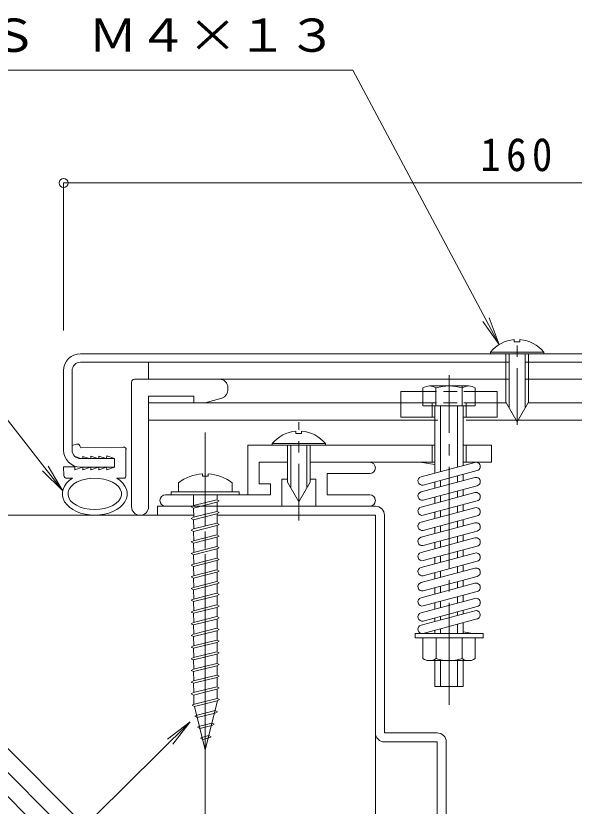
# Model space of a CAD drawing. Units: millimetres, scale not verified. Extents: x -286 to 287, y -271 to 135.
# Drawn here: x -88.4 to 10.1, y -18.4 to 121 of the extents above; entities that cross this region are included whole.
import ezdxf
from ezdxf.enums import TextEntityAlignment as Align

# ---------------------------------------------------------------- set-up
doc = ezdxf.new("R2010")
doc.units = ezdxf.units.MM
doc.header["$LTSCALE"] = 2
doc.header["$PDMODE"] = 32
doc.header["$PDSIZE"] = 1.6
for name, pattern in [('CHAIN1', [8, 5, -1, 1, -1]), ('CHAIN2', [12, 9, -1, 1, -1]), ('DASHED1', [1.8, 1.2, -0.6])]:
    doc.linetypes.add(name, pattern=pattern)
for name, color, linetype, lineweight in [('D-0', 3, 'Continuous', 9), ('D-1', 2, 'Continuous', 9), ('D-2', 4, 'Continuous', 9), ('D-3', 4, 'Continuous', 9), ('D-4', 7, 'Continuous', 9), ('D-5', 7, 'Continuous', 9)]:
    doc.layers.add(name, color=color, linetype=linetype, lineweight=lineweight)
doc.styles.add('ＭＳ ゴシック', font='')
doc.styles.get('ＭＳ ゴシック').set_extended_font_data('MS Gothic')

msp = doc.modelspace()

# ---------------------------------------------------------------- linework, layer by layer
at = {"layer": 'D-0'}
for p, q in [((77, 61.395), (-77, 61.395)), ((-77, 59.895), (-1.4, 59.895)), ((77, 59.895), (1.4, 59.895)), ((-80, 44.395), (-80, 58.395)), ((-78.5, 44.395), (-78.5, 58.395)), ((-77, 42.895), (-71, 42.895)), ((-71, 41.395), (-71, 42.895)), ((-77, 41.395), (-71, 41.395))]:
    msp.add_line(p, q, dxfattribs=at)
at = {"layer": 'D-0', "color": 4, "linetype": 'CHAIN2'}
msp.add_line((-55, -15.974), (-55, 47.496), dxfattribs=at)
at = {"layer": 'D-0', "color": 4}
for p, q in [((-55.496, 40.179), (-55.496, 39.777)), ((-54.504, 39.777), (-55.496, 39.777)), ((-54.504, 40.179), (-54.504, 39.777)), ((-59.75, 38.632), (-59.75, 36.995)), ((-50.25, 38.632), (-50.25, 36.995)), ((-61, 36.495), (-61, 36.995)), ((-61, 36.995), (-49, 36.995))]:
    msp.add_line(p, q, dxfattribs=at)
at = {"layer": 'D-0', "color": 2}
for p, q in [((-62, 36.495), (-57.55, 36.495)), ((-57.55, 36.495), (-62, 36.495)), ((-47, 36.495), (-52.45, 36.495)), ((-18, 12.045), (-6, 12.045)), ((-7.4, 11.245), (-6, 11.245)), ((-6, 11.245), (-6, 12.045))]:
    msp.add_line(p, q, dxfattribs=at)
at = {"layer": 'D-0', "color": 4}
msp.add_lwpolyline([(-61, 36.495), (-49, 36.495), (-49, 36.995)], dxfattribs=at)
at = {"layer": 'D-0', "color": 2}
msp.add_lwpolyline([(-16.6, 11.245), (-18, 11.245), (-18, 12.045)], dxfattribs=at)
at = {"layer": 'D-0'}
for centre, radius, start, end in [((-77, 58.395), 3, 90, 180), ((-77, 58.395), 1.5, 90, 180), ((-77, 44.395), 3, 180, 270), ((-77, 44.395), 1.5, 180, 270)]:
    msp.add_arc(centre, radius, start, end, dxfattribs=at)
at = {"layer": 'D-0', "color": 4}
for start, end in [(93.55199, 126.4236), (53.5764, 86.44801)]:
    msp.add_arc((-55, 32.195), 8, start, end, dxfattribs=at)
at = {"layer": 'D-1', "linetype": 'CHAIN1'}
for p, q in [((0, 48.831), (0, 64.747)), ((-38.5, 31.95), (-38.5, 49.316)), ((-55, 42.007), (-55, -13.072)), ((-55, 41.042), (-55, -4.925))]:
    msp.add_line(p, q, dxfattribs=at)
at = {"layer": 'D-1'}
for p, q in [((-0.5, 63.874), (-0.5, 63.474)), ((0.5, 63.474), (-0.5, 63.474)), ((0.5, 63.874), (0.5, 63.474)), ((-4.7, 61.683), (-4.7, 61.395)), ((4.7, 61.683), (-4.7, 61.683)), ((4.7, 61.395), (-4.7, 61.395)), ((-2, 61.395), (-2, 52.859)), ((-1.4, 61.395), (-1.4, 51.82)), ((1.4, 61.395), (1.4, 51.82)), ((2, 61.395), (2, 52.859)), ((4.7, 61.683), (4.7, 61.395)), ((-65, 56.895), (-65, 59.895)), ((-65, 59.895), (-2, 59.895)), ((2, 59.895), (65, 59.895)), ((-68, 56.395), (-68, 34.395)), ((-67.5, 56.895), (-52.5, 56.895)), ((-65, 56.895), (-1.4, 56.895)), ((1.4, 56.895), (65, 56.895)), ((-51, 55.395), (-51, 55.013)), ((-20.5, 54.695), (-16.6, 54.695)), ((-20.5, 50.195), (-20.5, 54.695)), ((-16.6, 55.348), (-16.6, 52.195)), ((-15.464, 55.695), (-8.536, 55.695)), ((-14.328, 55.348), (-14.328, 52.195)), ((-9.671, 55.695), (-9.671, 52.195)), ((-7.4, 55.348), (-7.4, 52.195)), ((-7.4, 54.695), (-3.5, 54.695)), ((-3.5, 54.695), (-3.5, 50.195)), ((-65, 53.895), (-57, 53.895)), ((-65, 34.395), (-65, 53.895)), ((-57, 52.695), (-57, 53.895)), ((-52.071, 53.575), (-55.023, 52.695)), ((-65, 49.695), (-65, 52.695)), ((-65, 52.695), (-20.5, 52.695)), ((-20.5, 52.695), (-16.6, 52.695)), ((-16.6, 52.195), (-7.4, 52.195)), ((-14.5, 52.195), (-14.5, 40.329)), ((-13.5, 52.195), (-13.5, 40.597)), ((-10.5, 52.195), (-10.5, 41.4)), ((-9.5, 52.195), (-9.5, 41.668)), ((-7.4, 52.695), (-3.5, 52.695)), ((-3.5, 52.695), (-1.905, 52.695)), ((0, 49.395), (-2, 52.859)), ((0, 49.395), (2, 52.859)), ((1.905, 52.695), (65, 52.695)), ((-65, 49.695), (-14, 49.695)), ((-14.5, 50.195), (-20.5, 50.195)), ((-3.5, 50.195), (-9.5, 50.195)), ((-9, 49.695), (-0.173, 49.695)), ((0.173, 49.695), (65, 49.695)), ((-39, 47.724), (-39, 47.324)), ((-38, 47.724), (-38, 47.324)), ((-38, 47.324), (-39, 47.324)), ((-47.5, 45.245), (-47.5, 36.495)), ((-14.5, 45.245), (-47.5, 45.245)), ((-43.2, 45.245), (-33.8, 45.245)), ((-40.5, 45.245), (-40.5, 38.709)), ((-39.9, 45.245), (-39.9, 37.67)), ((-37.1, 45.245), (-37.1, 37.67)), ((-36.5, 45.245), (-36.5, 38.709)), ((-33.8, 45.533), (-33.8, 45.245)), ((-15, 42.245), (-15, 45.245)), ((-4.5, 45.245), (-9.5, 45.245)), ((-9, 42.245), (-9, 45.245)), ((-4.5, 42.245), (-4.5, 45.245)), ((-45.5, 38.445), (-45.5, 42.245)), ((-45.5, 42.245), (-45.5, 38.445)), ((-45.5, 42.245), (-40.5, 42.245)), ((-45.5, 42.245), (-40.5, 42.245)), ((-14.5, 42.245), (-36.5, 42.245)), ((-36.5, 42.245), (-26, 42.245)), ((-4.5, 42.245), (-9.5, 42.245)), ((-41.5, 39.245), (-40.5, 39.245)), ((-41.5, 39.245), (-41.5, 34.495)), ((-36.5, 39.245), (-35.5, 39.245)), ((-35.5, 39.245), (-35.5, 34.495)), ((-33.5, 40.245), (-33.5, 36.495)), ((-33.5, 40.245), (-26, 40.245)), ((-13.5, 39.044), (-13.5, 37.93)), ((-10.5, 39.848), (-10.5, 38.733)), ((-9.5, 40.116), (-9.5, 39.001)), ((-43.5, 38.445), (-45.5, 38.445)), ((-43.5, 36.495), (-43.5, 38.445)), ((-38.5, 35.245), (-40.5, 38.709)), ((-38.5, 35.245), (-36.5, 38.709)), ((-14.5, 38.776), (-14.5, 37.662)), ((-62, 36.495), (-57.55, 36.495)), ((-52.45, 36.495), (-57.55, 36.495)), ((-52.45, 36.495), (-43.5, 36.495)), ((-47.5, 36.495), (-43.5, 36.495)), ((-26, 36.495), (-33.5, 36.495)), ((-13.5, 36.377), (-13.5, 35.263)), ((-10.5, 37.181), (-10.5, 36.066)), ((-9.5, 37.449), (-9.5, 36.334)), ((-14.5, 36.109), (-14.5, 34.995)), ((-62, 34.495), (-41.5, 34.495)), ((-35.5, 34.495), (-26, 34.495)), ((-13.5, 33.71), (-13.5, 32.596)), ((-10.5, 34.514), (-10.5, 33.399)), ((-9.5, 34.782), (-9.5, 33.667)), ((-14.5, 33.442), (-14.5, 32.328)), ((-9.5, 32.115), (-9.5, 31)), ((-14.5, 30.775), (-14.5, 29.661)), ((-13.5, 31.043), (-13.5, 29.929)), ((-10.5, 31.847), (-10.5, 30.732)), ((-9.5, 29.448), (-9.5, 28.333)), ((-14.5, 28.108), (-14.5, 26.994)), ((-13.5, 28.376), (-13.5, 27.262)), ((-10.5, 29.18), (-10.5, 28.065)), ((-10.5, 26.513), (-10.5, 25.398)), ((-9.5, 26.781), (-9.5, 25.666)), ((-14.5, 25.441), (-14.5, 24.327)), ((-13.5, 25.709), (-13.5, 24.595)), ((-10.5, 23.846), (-10.5, 22.731)), ((-9.5, 24.114), (-9.5, 22.999)), ((-14.5, 22.774), (-14.5, 21.66)), ((-13.5, 23.042), (-13.5, 21.928)), ((-10.5, 21.179), (-10.5, 20.064)), ((-9.5, 21.447), (-9.5, 20.332)), ((-14.5, 20.107), (-14.5, 18.993)), ((-13.5, 20.375), (-13.5, 19.261)), ((-10.5, 18.512), (-10.5, 17.397)), ((-9.5, 18.78), (-9.5, 17.665)), ((-14.5, 17.44), (-14.5, 16.326)), ((-13.5, 17.708), (-13.5, 16.594)), ((-10.5, 15.845), (-10.5, 15.203)), ((-9.5, 16.113), (-9.5, 15.468)), ((-14.5, 14.773), (-14.5, 14.142)), ((-13.5, 15.041), (-13.5, 14.407)), ((-14.5, 12.596), (-14.5, 12.045)), ((-13.5, 12.864), (-13.5, 12.045)), ((-10.5, 13.668), (-10.5, 12.045)), ((-9.5, 13.935), (-9.5, 12.045)), ((-16.6, 11.245), (-7.4, 11.245)), ((-16.6, 7.62), (-16.6, 11.245)), ((-14.291, 7.62), (-14.291, 11.245)), ((-9.709, 7.62), (-9.709, 11.245)), ((-7.4, 7.62), (-7.4, 11.245)), ((-15.95, 7.245), (-16.6, 7.62)), ((-15.95, 7.245), (-8.05, 7.245)), ((-14.5, 7.245), (-14.5, 2.695)), ((-13.5, 7.245), (-13.5, 2.695)), ((-10.5, 7.245), (-10.5, 2.695)), ((-9.5, 7.245), (-9.5, 2.695)), ((-8.05, 7.245), (-7.4, 7.62)), ((-14.5, 2.695), (-9.5, 2.695))]:
    msp.add_line(p, q, dxfattribs=at)
at = {"layer": 'D-1', "linetype": 'CHAIN2'}
msp.add_line((-12, -0.556), (-12, 57.601), dxfattribs=at)
at = {"layer": 'D-1', "linetype": 'DASHED1'}
for p, q in [((-16.6, 54.695), (-7.4, 54.695)), ((-16.6, 52.695), (-7.4, 52.695)), ((-15, 52.695), (-15, 50.195)), ((-9, 52.695), (-9, 50.195))]:
    msp.add_line(p, q, dxfattribs=at)
at = {"layer": 'D-1', "color": 7}
for p, q in [((-14.5, 41.849), (-17.098, 42.245)), ((-7.444, 42.219), (-16.944, 39.674)), ((-7.056, 40.77), (-16.556, 38.225)), ((-7.444, 39.552), (-16.944, 37.007)), ((-7.056, 38.103), (-16.556, 35.558)), ((-7.444, 36.885), (-16.944, 34.34)), ((-7.056, 35.436), (-16.556, 32.891)), ((-7.444, 34.218), (-16.944, 31.673)), ((-7.056, 32.769), (-16.556, 30.224)), ((-7.444, 31.551), (-16.944, 29.006)), ((-7.056, 30.102), (-16.556, 27.557)), ((-7.444, 28.884), (-16.944, 26.339)), ((-7.056, 27.435), (-16.556, 24.89)), ((-7.444, 26.217), (-16.944, 23.672)), ((-7.056, 24.768), (-16.556, 22.223)), ((-7.444, 23.55), (-16.944, 21.005)), ((-7.056, 22.101), (-16.556, 19.556)), ((-7.444, 20.883), (-16.944, 18.338)), ((-7.444, 18.216), (-16.944, 15.671)), ((-7.056, 19.434), (-16.556, 16.889)), ((-7.056, 16.767), (-16.556, 14.222)), ((-16.944, 13.494), (-7.25, 16.065)), ((-7.056, 14.59), (-16.556, 12.045)), ((-16.556, 12.045), (-7.834, 12.045)), ((-7.834, 12.045), (-9.5, 12.31))]:
    msp.add_line(p, q, dxfattribs=at)
at = {"layer": 'D-1'}
for points in [[(-33.8, 45.533), (-43.2, 45.533), (-43.2, 45.245)], [(-45.5, 38.445), (-43.5, 38.445), (-43.5, 36.495)]]:
    msp.add_lwpolyline(points, dxfattribs=at)
for centre, radius, start, end in [((0, 57.795), 6.1, 94.70146, 140.39801), ((0, 57.795), 6.1, 39.60199, 85.29808), ((-67.5, 56.395), 0.5, 90, 180), ((-52.5, 55.395), 1.5, 0, 90), ((-52.5, 55.013), 1.5, 286.60704, 0), ((-15.464, 53.66), 2.035, 56.07687, 123.92313), ((-12, 47.696), 7.999, 73.07597, 106.92403), ((-8.536, 53.66), 2.035, 56.07687, 123.92313), ((-38.5, 41.645), 6.1, 94.70146, 140.39801), ((-38.5, 41.645), 6.1, 39.60199, 85.29808), ((-26, 41.245), 1, 270, 90), ((-62, 35.495), 1, 90, 270), ((-26, 35.495), 1, 270, 90), ((-66.5, 34.395), 1.5, 180, 0), ((-15.445, 9.209), 1.964, 233.99094, 306.00906), ((-12, 14.423), 7.178, 251.39072, 288.60928), ((-8.555, 9.209), 1.964, 233.99113, 306.00887)]:
    msp.add_arc(centre, radius, start, end, dxfattribs=at)
at = {"layer": 'D-1', "color": 7}
for centre, start, end in [((-7.25, 41.495), 284.99789, 104.99789), ((-16.75, 38.949), 104.99933, 284.99933), ((-7.25, 38.828), 284.99789, 104.99789), ((-16.75, 36.282), 104.99933, 284.99933), ((-7.25, 36.161), 284.99789, 104.99789), ((-16.75, 33.615), 104.99933, 284.99933), ((-7.25, 33.494), 284.99789, 104.99789), ((-16.75, 30.948), 104.99933, 284.99933), ((-7.25, 30.827), 284.99789, 104.99789), ((-16.75, 28.281), 104.99933, 284.99933), ((-7.25, 28.16), 284.99789, 104.99789), ((-16.75, 25.614), 104.99933, 284.99933), ((-7.25, 25.493), 284.99789, 104.99789), ((-16.75, 22.947), 104.99933, 284.99933), ((-7.25, 22.826), 284.99789, 104.99789), ((-16.75, 20.28), 104.99933, 284.99933), ((-7.25, 20.159), 284.99789, 104.99789), ((-16.75, 17.613), 104.99933, 284.99933), ((-7.25, 17.492), 284.99789, 104.99789), ((-16.75, 14.946), 104.99933, 284.99933), ((-7.25, 15.315), 270, 90), ((-16.75, 12.769), 104.99933, 284.99933)]:
    msp.add_arc(centre, 0.75, start, end, dxfattribs=at)
at = {"layer": 'D-2'}
for p, q in [((-77.736, 45.437), (-78.5, 45.189)), ((-77.956, 43.239), (-76.946, 42.895)), ((-76.59, 43.28), (-76.603, 42.895)), ((-76.59, 43.28), (-75.459, 42.895)), ((-75.188, 43.309), (-75.202, 42.895)), ((-75.188, 43.309), (-73.972, 42.895)), ((-73.786, 43.338), (-73.802, 42.895)), ((-73.786, 43.338), (-72.486, 42.895)), ((-72.384, 43.367), (-72.401, 42.895)), ((-72.384, 43.367), (-71, 42.895)), ((-69, 39.809), (-69, 44.48)), ((-71, 42.895), (-71, 41.395)), ((-79.934, 39.895), (-80.014, 41.423)), ((-77.984, 40.916), (-76.656, 41.395)), ((-76.582, 40.912), (-76.608, 41.395)), ((-76.582, 40.912), (-75.241, 41.395)), ((-75.18, 40.907), (-75.206, 41.395)), ((-75.18, 40.907), (-73.827, 41.395)), ((-73.778, 40.903), (-73.804, 41.395)), ((-73.778, 40.903), (-72.413, 41.395)), ((-72.376, 40.899), (-72.402, 41.395)), ((-72.376, 40.899), (-71, 41.394)), ((-79.436, 39.421), (-79.242, 39.42)), ((-79.242, 39.42), (-78.407, 39.42)), ((-73.777, 39.403), (-75.173, 39.407)), ((-70.593, 39.42), (-69.203, 39.42)), ((-63.4, 34.495), (-25, 34.495)), ((-63.4, 34.495), (-63.4, 32.895)), ((-57.048, 32.895), (-63.4, 32.895)), ((-25, 32.895), (-52.929, 32.895)), ((-25, -5.505), (-25, 32.895)), ((-14.1, -7.105), (-23.4, -7.105)), ((-12.5, -7.105), (-12.5, -45.505))]:
    msp.add_line(p, q, dxfattribs=at)
for points in [[(-77.116, 45.142), (-76.972, 44.772), (-69.456, 44.927)], [(-80.014, 41.423), (-78.011, 41.416), (-77.984, 40.916)], [(-14.1, -5.505), (-23.4, -5.505), (-23.4, 32.895)], [(-12.5, -45.505), (-14.1, -45.505), (-14.1, -7.105)]]:
    msp.add_lwpolyline(points, dxfattribs=at)
for centre, radius, start, end in [((-77.582, 44.961), 0.5, 21.17761, 108), ((-69.445, 44.427), 0.5, 358, 91.17989), ((-79.434, 39.921), 0.5, 183, 269.81897), ((-69.5, 39.809), 0.5, 306.46608, 0), ((-25, 32.895), 1.6, 0, 90), ((-23.4, -5.505), 1.6, 180, 270), ((-14.1, -7.105), 1.6, 0, 90)]:
    msp.add_arc(centre, radius, start, end, dxfattribs=at)
for major_axis, ratio, start_param, end_param in [((5.723, 0), 0.6588, 2.3222229, 7.102555), ((4.723, 0), 0.5866, 1.7138454, 7.7002264)]:
    msp.add_ellipse((-74.5, 36.665), major_axis=major_axis, ratio=ratio, start_param=start_param, end_param=end_param, dxfattribs=at)
at = {"layer": 'D-3'}
for p, q in [((-57.056, 36.495), (-57.052, 34.596)), ((-52.932, 36.495), (-52.93, 35.627)), ((-57.062, 34.594), (-52.938, 35.625)), ((-57.062, 34.169), (-52.938, 35.199)), ((-52.938, 35.625), (-52.526, 35.412)), ((-52.526, 35.412), (-52.938, 35.199)), ((-52.93, 35.204), (-52.926, 33.557)), ((-57.474, 34.381), (-57.062, 34.594)), ((-57.062, 34.169), (-57.474, 34.381)), ((-57.062, 32.532), (-52.938, 33.563)), ((-57.051, 34.169), (-57.047, 32.532)), ((-52.938, 33.563), (-52.526, 33.35)), ((-57.474, 32.319), (-57.062, 32.532)), ((-57.062, 32.107), (-57.474, 32.319)), ((-57.062, 32.107), (-52.938, 33.138)), ((-57.051, 32.107), (-57.047, 30.47)), ((-52.526, 33.35), (-52.938, 33.138)), ((-52.93, 33.142), (-52.926, 31.495)), ((-57.062, 30.47), (-52.938, 31.501)), ((-57.062, 30.045), (-52.938, 31.076)), ((-52.938, 31.501), (-52.526, 31.288)), ((-52.526, 31.288), (-52.938, 31.076)), ((-52.93, 31.08), (-52.926, 29.433)), ((-57.474, 30.257), (-57.062, 30.47)), ((-57.062, 30.045), (-57.474, 30.257)), ((-57.062, 28.408), (-52.938, 29.439)), ((-57.051, 30.045), (-57.047, 28.408)), ((-52.938, 29.439), (-52.526, 29.227)), ((-57.474, 28.196), (-57.062, 28.408)), ((-57.062, 27.983), (-57.474, 28.196)), ((-57.062, 27.983), (-52.938, 29.014)), ((-57.051, 27.983), (-57.047, 26.346)), ((-52.526, 29.227), (-52.938, 29.014)), ((-52.93, 29.018), (-52.926, 27.371)), ((-57.062, 26.346), (-52.938, 27.377)), ((-57.062, 25.921), (-52.938, 26.952)), ((-52.938, 27.377), (-52.526, 27.165)), ((-52.526, 27.165), (-52.938, 26.952)), ((-52.93, 26.957), (-52.926, 25.309)), ((-57.474, 26.134), (-57.062, 26.346)), ((-57.062, 25.921), (-57.474, 26.134)), ((-57.062, 24.284), (-52.938, 25.315)), ((-57.051, 25.921), (-57.047, 24.284)), ((-52.938, 25.315), (-52.526, 25.103)), ((-52.526, 25.103), (-52.938, 24.89)), ((-57.474, 24.072), (-57.062, 24.284)), ((-57.062, 23.859), (-57.474, 24.072)), ((-57.062, 23.859), (-52.938, 24.89)), ((-57.051, 23.859), (-57.047, 22.223)), ((-52.93, 24.895), (-52.926, 23.247)), ((-57.062, 22.222), (-52.938, 23.253)), ((-57.062, 21.797), (-52.938, 22.828)), ((-52.938, 23.253), (-52.526, 23.041)), ((-52.526, 23.041), (-52.938, 22.828)), ((-52.93, 22.833), (-52.926, 21.185)), ((-57.474, 22.01), (-57.062, 22.222)), ((-57.062, 21.797), (-57.474, 22.01)), ((-57.062, 20.161), (-52.938, 21.192)), ((-57.051, 21.797), (-57.047, 20.161)), ((-52.938, 21.192), (-52.526, 20.979)), ((-52.526, 20.979), (-52.938, 20.766)), ((-57.474, 19.948), (-57.062, 20.161)), ((-57.062, 19.736), (-57.474, 19.948)), ((-57.062, 19.736), (-52.938, 20.766)), ((-57.051, 19.736), (-57.047, 18.099)), ((-52.93, 20.771), (-52.926, 19.123)), ((-57.062, 18.099), (-52.938, 19.13)), ((-57.062, 17.674), (-52.938, 18.705)), ((-52.938, 19.13), (-52.526, 18.917)), ((-52.526, 18.917), (-52.938, 18.705)), ((-52.93, 18.709), (-52.926, 17.062)), ((-57.474, 17.886), (-57.062, 18.099)), ((-57.062, 17.674), (-57.474, 17.886)), ((-57.062, 16.037), (-52.938, 17.068)), ((-57.051, 17.674), (-57.047, 16.037)), ((-52.938, 17.068), (-52.526, 16.855)), ((-52.526, 16.855), (-52.938, 16.643)), ((-57.474, 15.824), (-57.062, 16.037)), ((-57.062, 15.612), (-57.474, 15.824)), ((-57.062, 15.612), (-52.938, 16.643)), ((-57.051, 15.612), (-57.047, 13.975)), ((-52.93, 16.647), (-52.926, 15)), ((-57.474, 13.763), (-57.062, 13.975)), ((-57.062, 13.975), (-52.938, 15.006)), ((-57.062, 13.55), (-52.938, 14.581)), ((-52.938, 15.006), (-52.526, 14.793)), ((-52.526, 14.793), (-52.938, 14.581)), ((-52.93, 14.585), (-52.926, 12.938)), ((-57.062, 13.55), (-57.474, 13.763)), ((-57.062, 11.913), (-52.938, 12.944)), ((-57.051, 13.55), (-57.047, 11.913)), ((-52.938, 12.944), (-52.526, 12.732)), ((-52.526, 12.732), (-52.938, 12.519)), ((-57.474, 11.701), (-57.062, 11.913)), ((-57.062, 11.488), (-57.474, 11.701)), ((-57.062, 11.488), (-52.938, 12.519)), ((-57.051, 11.488), (-57.047, 9.851)), ((-52.93, 12.523), (-52.926, 10.876)), ((-57.474, 9.639), (-57.062, 9.851)), ((-57.062, 9.851), (-52.938, 10.882)), ((-57.062, 9.426), (-52.938, 10.457)), ((-52.938, 10.882), (-52.526, 10.67)), ((-52.526, 10.67), (-52.938, 10.457)), ((-52.93, 10.462), (-52.926, 8.814)), ((-57.062, 9.426), (-57.474, 9.639)), ((-57.062, 7.789), (-52.938, 8.82)), ((-57.062, 7.364), (-52.938, 8.395)), ((-57.051, 9.426), (-57.047, 7.789)), ((-52.938, 8.82), (-52.526, 8.608)), ((-52.526, 8.608), (-52.938, 8.395)), ((-52.93, 8.4), (-52.926, 6.752)), ((-57.474, 7.577), (-57.062, 7.789)), ((-57.062, 7.364), (-57.474, 7.577)), ((-57.051, 7.364), (-57.047, 5.728)), ((-57.474, 5.515), (-57.062, 5.728)), ((-57.062, 5.728), (-52.938, 6.759)), ((-57.062, 5.303), (-52.938, 6.333)), ((-52.938, 6.759), (-52.526, 6.546)), ((-52.526, 6.546), (-52.938, 6.333)), ((-52.93, 6.338), (-52.926, 4.69)), ((-57.062, 5.303), (-57.474, 5.515)), ((-57.062, 3.666), (-52.938, 4.697)), ((-57.062, 3.241), (-52.938, 4.271)), ((-57.051, 5.303), (-57.047, 3.666)), ((-52.938, 4.697), (-52.526, 4.484)), ((-52.526, 4.484), (-52.938, 4.271)), ((-52.93, 4.276), (-52.926, 2.629)), ((-57.474, 3.453), (-57.062, 3.666)), ((-57.062, 3.241), (-57.474, 3.453)), ((-57.051, 3.241), (-57.047, 1.604)), ((-57.474, 1.391), (-57.062, 1.604)), ((-57.062, 1.604), (-52.938, 2.635)), ((-57.062, 1.179), (-52.938, 2.21)), ((-52.938, 2.635), (-52.526, 2.422)), ((-52.526, 2.422), (-52.938, 2.21)), ((-52.925, 2.216), (-52.922, 0.564)), ((-57.062, 1.179), (-57.474, 1.391)), ((-57.046, 1.179), (-57.043, -0.453)), ((-56.915, -0.421), (-52.925, 0.576)), ((-56.915, -0.846), (-52.925, 0.151)), ((-52.83, 0.175), (-55, -8.505)), ((-57.327, -0.634), (-56.915, -0.421)), ((-56.915, -0.846), (-57.327, -0.634)), ((-56.915, -0.846), (-55, -8.505)), ((-56.842, -2.574), (-56.43, -2.362)), ((-56.43, -2.787), (-56.842, -2.574)), ((-56.43, -2.362), (-53.266, -1.571)), ((-56.43, -2.787), (-53.266, -1.996)), ((-55.945, -4.302), (-53.816, -3.77)), ((-53.816, -3.77), (-53.404, -3.982)), ((-53.404, -3.982), (-53.816, -4.195)), ((-56.357, -4.514), (-55.945, -4.302)), ((-55.945, -4.727), (-56.357, -4.514)), ((-55.945, -4.727), (-53.816, -4.195)), ((-55.872, -6.455), (-55.459, -6.242)), ((-55.459, -6.668), (-55.872, -6.455)), ((-55.459, -6.242), (-54.366, -5.969)), ((-55.459, -6.668), (-54.366, -6.394)), ((-54.366, -5.969), (-53.953, -6.182)), ((-53.953, -6.182), (-54.366, -6.394))]:
    msp.add_line(p, q, dxfattribs=at)
at = {"layer": 'D-3', "color": 6, "lineweight": 5}
for p, q in [((-57.55, 32.895), (-114.484, 32.895)), ((-25, 32.895), (-52.45, 32.895)), ((-25, -84.422), (-25, 32.895)), ((-25, -73.105), (-114.484, 16.38)), ((-25, -77.347), (-114.484, 12.137)), ((-25, -81.59), (-114.484, 7.895))]:
    msp.add_line(p, q, dxfattribs=at)
at = {"layer": 'D-3'}
for points in [[(-52.925, 0.576), (-52.512, 0.364), (-52.925, 0.151)], [(-53.266, -1.571), (-52.854, -1.783), (-53.266, -1.996)]]:
    msp.add_lwpolyline(points, dxfattribs=at)
at = {"layer": 'D-4'}
for p, q in [((-165.368, 111.431), (-28.984, 111.431)), ((-80.155, 37.246), (-82.692, 41.554)), ((-57.678, -3.552), (-60.731, -7.512))]:
    msp.add_line(p, q, dxfattribs=at)
for points in [[(-104.473, 68.37), (-80.155, 37.246), (-83.721, 40.75)], [(-285.946, -58.486), (-113.207, -58.486), (-57.678, -3.552), (-61.652, -6.587)]]:
    msp.add_lwpolyline(points, dxfattribs=at)
at = {"layer": 'D-5'}
for p, q in [((-80, 91.513), (80, 91.513)), ((-80, 65.455), (-80, 91.513)), ((-3.146, 63.021), (-4.904, 67.701)), ((-55, -8.525), (-55, -41.603))]:
    msp.add_line(p, q, dxfattribs=at)
msp.add_lwpolyline([(-28.984, 111.431), (-3.146, 63.021), (-6.056, 67.087)], dxfattribs=at)
msp.add_point((-80, 91.513), dxfattribs=at)

# ---------------------------------------------------------------- texts
at = {"layer": 'D-4', "color": 2, "style": 'ＭＳ ゴシック', "width": 1.1}
msp.add_text('ドリルねじ：ＳＵＳ\u3000Ｍ４×１３', height=5.865, dxfattribs=at).set_placement((-163.701, 112.887), align=Align.BOTTOM_LEFT)
at = {"layer": 'D-5', "color": 2, "insert": (-6.5, 93.513), "char_height": 5.865, "attachment_point": 7, "style": 'ＭＳ ゴシック'}
msp.add_mtext('\\T1.27;\\W0.9;160', dxfattribs=at)

doc.saveas('drawing.dxf')
